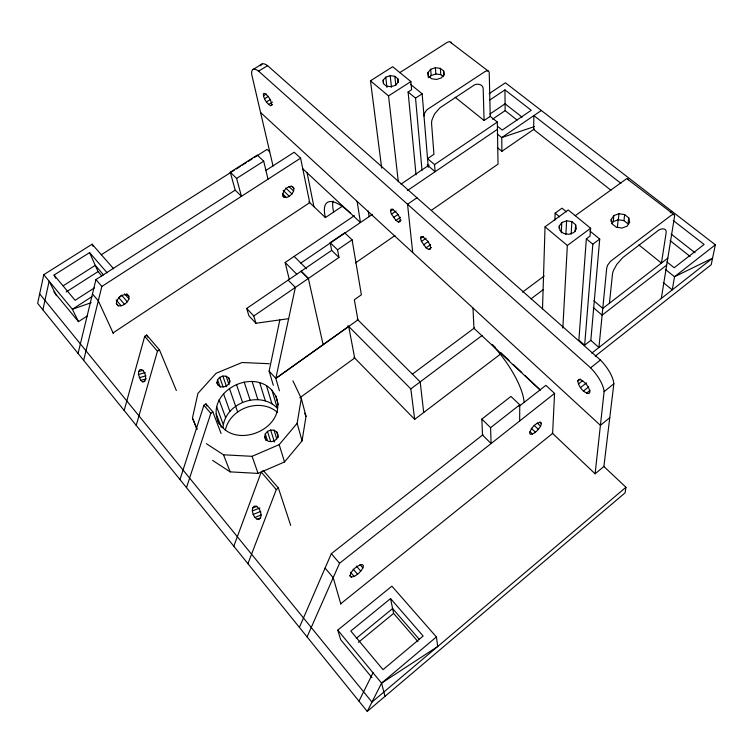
<?xml version="1.0" encoding="UTF-8"?>
<svg xmlns="http://www.w3.org/2000/svg" width="753" height="753" viewBox="0 0 753 753"><rect width="100%" height="100%" fill="white"/><g stroke="black" fill="none" stroke-linecap="round" stroke-linejoin="round"><path stroke-width="1.13" d="M519.655 420.983L519.749 404.813L510.948 396.426L481.845 419.092L482.513 435.055L491.088 443.545L490.589 427.676L481.845 419.092M542.518 308.881L545.04 226.822L568.223 209.965L590.634 228.253L590.023 236.122L586.352 238.852L578.878 340.074L584.657 345.185L590.841 340.356L599.717 239.059L589.834 230.973M554.857 220.111L555.14 213.137L561.973 208.176L566.463 211.857M559.121 228.488L559.225 226.211L561.766 222.568L566.595 220.827L571.875 221.636L575.612 224.705L576.374 228.874L573.842 232.545L568.986 234.305L563.677 233.477L559.95 230.38L559.225 226.211M561.286 232.818L561.766 222.568M519.052 406.385L545.869 385.348L554.566 393.405L552.617 433.436L340.751 603.755M565.88 234.512L566.595 220.827M562.839 328.044L567.348 245.487L590.634 228.253M223.02 427.883C224.356 402.959 260.227 390.026 277.339 408.258L271.984 390.289C250.777 367.031 203.988 393.838 219.085 423.76M571.15 234.183L571.875 221.636M575.188 231.538L575.612 224.705M138.43 374.486L138.637 371.568L139.766 369.732L141.508 369.469C145 371.464 146.12 376.001 145.489 379.757L144.35 381.583L142.609 381.818L140.717 380.397L138.43 374.486L145.225 372.584M584.657 345.185L592.837 244.198L599.717 239.059M293.623 191.017L293.877 188.325L292.653 186.584L290.272 186.273C286.234 187.422 282.62 191.158 282.846 195.545L284.088 197.258L286.469 197.55L289.35 196.335L291.966 193.945L293.623 191.017L288.954 186.575M611.031 221.457L611.229 219.443L613.836 215.574L618.947 213.72L624.632 214.577L628.736 217.833L629.696 222.267L627.108 226.173L621.959 228.055L616.236 227.171L612.142 223.876L611.229 219.443M611.935 223.556L613.234 221.627L613.836 215.574M609.431 303.261L612.462 274.252A17.225 6.561 -49.6 0 1 613.507 270.355L616.829 264.331L622.929 257.441L656.87 231.566C659.534 228.319 667.563 226.964 666.057 233.364L661.445 263.07L638.949 244.989M617.356 227.632L618.204 219.537M613.234 221.627L618.317 219.782L618.947 213.72M552.231 433.069L595.105 473.806L604.104 391.626A24.341 9.469 50.9 0 0 590.597 367.831L258.571 71.14A20.011 6.353 58.2 0 0 251.728 74.481L273.047 166.055M628.736 217.833L628.04 223.895L623.964 220.638L624.632 214.577M252.33 510.958L252.679 507.936L254.109 506.195L256.236 506.195C260.02 508.463 261.743 513.348 260.736 517.575L259.296 519.297L257.159 519.269L254.909 517.49L253.149 514.45L252.33 510.958L259.926 507.946M260.736 65.784A19.954 6.485 58.3 0 1 267.579 65.662L600.433 360.047A24.256 9.657 50.8 0 1 613.846 383.795L603.897 466.502L595.105 473.806M603.727 466.333L625.959 487.266L625.094 492.848L367.257 711.406L37.65 303.374L43.768 274.694L92.111 244.207L113.675 268.812M212.628 460.403L230.145 471.867L258.072 473.411L284.53 461.947L302.047 440.882L306.019 416.296L301.285 398.393L292.926 380.839M661.303 298.48L674.547 216.365A6.871 2.579 -50.6 0 0 674.368 214.869L626.778 178.602L575.236 215.687M302.047 440.882L297.153 423.299L301.285 398.393M264.736 437.004L265.291 433.954L267.466 431.403L270.666 430.029L274.054 430.208L276.718 431.874L277.961 434.603L277.424 437.653L275.259 440.223L272.031 441.606L268.623 441.427L265.96 439.743L264.736 437.004L265.8 440.26M390.534 211.169L390.882 209.325L392.445 209.146L397.349 213.588L399.363 217.005L400.304 220.027L399.928 221.843L398.346 221.984L395.984 220.413L391.485 214.181L390.534 211.169L393.282 209.287M362.908 567.95L363.388 565.522L362.089 564.496C356.517 565.701 350.992 570.426 350.023 576.177L351.369 577.165C356.433 576.271 360.348 572.214 362.908 567.95L359.981 564.59M273.311 385.31L269.132 371.125L279.824 319.94M489.158 93.645L505.432 82.811L715.35 244.819L711.199 264.736L595.218 356.141M216.958 382.637L217.57 379.766L219.725 377.366L222.85 376.067L226.116 376.218L228.648 377.78L229.769 380.331L229.176 383.211L227.02 385.621L223.886 386.929L220.601 386.778L218.069 385.207L216.958 382.637L217.73 384.755M279.401 390.807L275.814 378.42L295.355 287.439L288.145 280.116L246.702 308.438L248.876 315.733L255.935 323.263L288.644 318.67M42.893 309.86L49.124 281.161L56.437 295.684M196.844 428.786L192.448 418.037L197.907 393.433L216.111 373.262L242.108 362.504L269.329 363.727M78.067 353.402L95.942 279.57L235.03 190.245M83.658 360.32L101.843 286.441L300.598 158.149L294.216 152.238L265.611 170.611M420.579 238.428L421.021 236.63L422.706 236.536L427.789 241.139L429.822 244.603L430.716 247.624L430.245 249.394L428.542 249.45L426.076 247.793L421.492 241.44L420.579 238.428L423.346 236.489M124.17 410.479L144.689 336.346L146.675 335.01L159.448 349.853L176.353 390.543M136.218 425.389L157.452 351.199L159.448 349.853M179.976 479.567L203.903 405.293L205.946 403.862L212.864 411.91L221.09 433.502M540.56 426.217L541.416 423.61L540.692 422.254C535.336 422.894 531.063 428.052 529.604 433.022L530.357 434.359C534.988 434.029 538.16 429.784 540.56 426.217L537.19 423.007M186.49 487.624L210.821 413.35L212.864 411.91M233.816 546.207L261.225 472.046L263.305 470.503L278.384 488.019L290.705 525.396M247.935 563.686L276.295 489.591L278.384 488.019M299.402 627.4L331.329 553.681L482.993 434.688M307.083 636.906L339.556 563.263L554.566 393.405M358.965 701.128L373.046 672.787M367.257 711.406L381.583 683.112L436.401 636.953L391.889 586.173L337.758 630.12L340.695 639.683L371.954 677.596M128.876 296.24L127.172 294.687C122.504 293.905 118.117 297.435 116.508 301.642L116.602 304.268L118.343 305.803C122.993 306.527 127.332 303.045 128.951 298.856L128.876 296.24L126.683 293.717M577.749 381.037L578.737 379.521L581.09 379.889C585.448 382.552 589.288 386.882 589.938 392.106L588.912 393.584C583.057 392.699 578.737 386.618 577.749 381.037L580.356 378.975M429.812 77.135L431.149 75.545L435.846 73.973L440.778 74.632L443.253 76.608M427.996 72.495L430.688 69.285L435.403 67.714L440.364 68.372L443.686 71.008L444.101 74.632L441.418 77.86L436.665 79.451L431.676 78.783L428.363 76.119L427.996 72.495L428.391 77.7M206.416 443.696L223.519 454.793L252.076 456.318L279.184 444.665L297.153 423.299M397.857 78.783L398.13 82.199L395.541 85.24L391.061 86.736L386.411 86.096L383.39 83.592L383.145 80.176L385.752 77.154L390.205 75.677L394.826 76.298L397.857 78.783L398.205 82.199M120.838 295.75L118.739 297.661L124.556 304.4M625.959 487.266L371.973 702.097L39.664 293.905M358.475 642.29L393.603 613.413L390.562 598.588L350.804 631.023L383.013 669.662L423.148 636.031L390.562 598.588M356.263 638.346L392.605 608.556L419.336 639.401M609.77 417.708L600.414 425.332L260.585 112.517M604.104 391.626L613.846 383.795M583.453 391.014L588.639 386.873M586.54 393.179L590.004 390.412M580.469 387.663L586.531 382.844M578.389 384.021L582.718 380.576M590.597 367.831L600.433 360.047M591.764 353.138L712.564 258.185L674.519 276.746L672.26 289.867L663.252 282.535M490.589 427.676L519.749 404.813M715.35 244.819L674.519 276.746L665.37 269.376M667.807 258.157L602.786 308.401L593.863 300.776M666.678 265.122L602.118 315.159L593.27 307.553M353.882 357.204L414.696 419.365L500.387 354.164M670.226 212.807L672.071 211.414M414.696 419.365L410.818 388.896L482.118 335.462M530.921 298.894L543.12 289.754M412.399 374.137L474.522 327.875M522.516 292.126L544.165 276.012M299.76 397.848L354.682 358.023L348.705 326.444L275.814 378.42L269.132 371.125M275.814 378.411L357.92 319.884L354.343 299.76L361.374 294.8L352.103 239.84L344.705 232.828L330.191 242.701L331.668 250.382L338.972 257.451L253.799 315.987L255.935 323.263M428.542 249.45L431.3 247.502M426.076 247.793L430.669 244.556M421.492 241.44L426.085 238.212M423.497 244.866L428.09 241.638M355.444 262.929L394.949 235.567M431.554 210.2L498.025 164.145L497.338 122.052L490.109 116.273M398.346 221.984L401.085 220.092M497.413 147.644L501.912 151.306L534.31 128.979M393.48 217.561L398.036 214.426M395.984 220.413L400.54 217.278M288.145 280.125L331.668 250.382M338.972 257.451L337.551 249.798L352.103 239.84M541.313 110.503L501.743 137.583L501.912 151.306M391.485 214.181L396.05 211.056M416.964 197.785L407.533 204.242L412.71 252.556M300.842 263.07L372.519 214.304M407.382 190.584L497.46 129.3M289.246 279.344L285.142 262.505L354.39 215.659M401.02 184.099L429.191 165.039M427.158 164.888L435.112 171.722L434.556 164.596L497.338 122.052M427.553 158.619L433.944 154.309L431.601 123.868A15.521 8.377 -51.1 0 1 431.996 119.896L434.5 114.07L439.912 107.811L472.564 86.171C476.131 82.811 483.633 83.611 483.21 89.654L484.085 120.508L490.231 116.367L489.243 73.05A6.193 3.294 -52.6 0 0 488.744 71.431L449.522 41.594L447.263 42.337L399.692 72.702M492.471 119.2L505.141 110.635L504.952 89.889L489.591 100.158M489.911 114.023L505.084 103.81L522.083 117.139M308.862 201.86L325.409 217.579L342.417 206.162M113.072 332.882L309.709 202.661L300.598 158.149M384.971 696.393L381.592 683.122L437.719 646.488L436.401 636.953M422.019 170.319L415.534 98.116L422.141 93.814L410.432 84.232M53.858 291.788L78.491 321.653L87.348 315.884M416.042 174.79L408.098 91.988L411.618 89.711L410.865 81.559L392.68 66.716L370.476 80.816L381.686 168.117M91.979 296.607L72.382 309.276L43.768 274.694M398.318 181.784L388.539 95.923L410.865 81.559M94.483 287.825L75.093 300.315L54.047 275.071L89.569 252.613L107.142 272.812M66.226 291.966L98.041 271.598L89.569 252.613M236.611 178.442L263.691 161.151L257.291 155.062L230.277 172.23L235.209 190.132L241.459 196.317L236.611 178.442L230.277 172.23M101.231 254.787L234.296 170.216M236.282 168.954L240.254 166.432M242.24 165.171L246.212 162.648M248.198 161.387L252.17 158.855M254.156 157.593L267.061 149.395L269.621 151.805M63.196 285.792L95.255 265.348L103.585 274.967M270.543 105.712L271.654 105.279C271.682 100.507 268.482 95.763 264.472 93.325L263.381 93.796C263.381 98.558 266.553 103.265 270.543 105.712L272.492 104.507M266.421 101.966L270.308 99.556M268.623 104.498L272.52 102.088M263.39 95.791L266.317 93.984M264.51 98.784L268.397 96.375M258.571 71.14L267.579 65.662M253.093 69.436L262.044 64.005M257.159 519.269L260.416 517.951M254.909 517.49L261.244 514.939M253.149 514.45L260.736 511.419M252.679 507.936L256.942 506.251M91.235 302.668L72.382 309.276L78.491 321.653M534.442 126.579L501.743 137.583L497.187 133.912M142.609 381.818L144.868 381.169M140.717 380.397L146.204 378.834M139.192 377.724L145.969 375.803M138.637 371.568L143.098 370.325M618.317 219.782L623.964 220.638M674.18 214.643L672.636 214.567L670.914 215.546L611.634 260.453A5.986 2.325 -49.5 0 0 610.043 261.893L607.671 265.141L606.749 267.814L598.955 347.481L590.841 340.356M488.481 71.168L486.749 70.829L485.017 71.573L427.968 109.053A5.384 2.956 -51 0 0 426.48 110.305L424.494 113.336L423.995 116.018M504.952 89.889L531.241 110.296L502.251 130.053L497.752 126.448M673.295 220.544L704.102 244.452L674.18 267.739L666.96 261.959M620.914 183.327L533.868 115.604L533.623 129.45L610.89 190.189M671.149 234.042L695.038 252.773M505.141 110.635L517.113 120.075M670.095 240.64L690.153 256.453M455.123 97.231L484.085 120.508M408.098 91.988L415.534 98.116M555.14 213.137L559.639 216.845M586.352 238.852L592.837 244.198M370.476 80.816L388.539 95.923M545.04 226.822L567.348 245.487M427.44 158.516L434.556 164.596M302.772 168.766L360.442 222.521L357.12 201.38M539.713 389.593L473.948 328.299L472.997 308.043M492.133 344.394L495.521 347.604M500.604 352.423L509.075 360.461M513.311 364.471L521.782 372.509M525.17 375.719L540.428 390.176M291.543 186.104L293.877 188.325M539.722 422.009L541.416 423.61M285.754 188.015L291.966 193.945M534.159 425.36L538.367 429.379M283.156 190.387L289.35 196.335M531.223 428.222L535.421 432.241M282.601 193.822L286.469 197.55M529.971 431.648L532.493 434.067M282.535 195.771L284.088 197.258M330.191 242.701L337.551 249.798M294.159 256.406L306.593 268.793M357.167 319.15L420.183 381.884L423.704 412.512M308.372 278.488L301.125 271.24L308.372 278.488L323.122 344.686M450.765 42.027L451.038 42.3A6.062 3.407 -53.2 0 1 451.254 42.629M285.142 262.505L296.72 274.148M347.98 325.701L410.818 388.896M246.702 308.438L253.799 315.987M627.87 178.866L628.087 179.101A6.702 2.777 -51.1 0 1 628.331 179.76M124.565 293.821L128.951 298.856M121.534 295.12L127.361 301.84M356.404 566.096L360.781 571.15M98.041 271.598L101.806 275.956M393.603 613.413L417.859 641.462M353.195 569.193L357.571 574.257M116.169 299.939L121.252 305.85M350.484 572.224L354.126 576.459M95.942 279.57L101.843 286.441M144.689 336.346L157.452 351.199M203.903 405.293L210.821 413.35M261.225 472.046L276.295 489.591M331.329 553.681L339.556 563.263M116.169 303.261L118.343 305.803M349.9 575.471L351.369 577.165M92.459 293.934L98.304 300.814L113.411 333.626M325.089 568.101L333.202 577.673L340.883 604.207M337.758 630.12L381.592 683.122M271.984 390.289L275.805 396.031L278.346 404.879M217.843 420.475C232.583 452.092 289.001 428.852 275.805 396.031M54.047 275.071L55.609 278.215M304.57 413.237L306.019 416.296M92.111 244.207L93.052 246.344M146.675 335.01L147.588 337.165M192.448 418.037L197.098 429.379M223.519 454.793L230.145 471.867M205.946 403.862L206.774 406.036M216.177 413.755L221.26 427.224M216.61 406.705L223.227 424.41M219.095 399.805L225.636 417.604M217.57 379.766L220.243 387.193M223.453 393.527L229.872 411.402M219.725 377.366L223.142 386.929M222.85 376.067L226.597 386.713M252.076 456.318L258.072 473.411M229.364 388.266L237.666 412.023M226.116 376.218L229.081 384.736M228.648 377.78L230.117 382.035M236.433 384.369L242.532 402.375M244.188 382.082L250.118 400.125M265.291 433.954L267.4 440.477M252.133 381.555L257.884 399.608M267.466 431.403L270.6 441.211M270.666 430.029L274.45 442.039M279.184 444.665L284.53 461.947M259.738 382.806L265.329 400.86M274.054 430.208L276.765 438.943M276.718 431.874L278.403 437.324M266.506 385.781L271.965 403.806M263.691 161.151L268.021 179.167M307.092 172.795L313.907 206.651M368.255 211.066L369.074 216.648M383.145 80.176L383.55 83.583M385.752 77.154L386.929 87.404M390.205 75.677L391.466 87.075M394.826 76.298L395.796 85.418M422.141 93.814L428.278 167.317M430.688 69.285L431.149 75.545M435.403 67.714L435.846 73.973M440.364 68.372L440.778 74.632M443.686 71.008L443.95 75.178M492.02 344.61A54.63 18.336 53.1 0 1 524.107 402.121M333.626 212.064A50.009 16.152 55.5 0 1 333.061 201.089M325.409 217.579A50.15 15.813 55.5 0 1 350.249 213.014M225.363 430.132A30.544 25.969 -21.2 0 1 246.918 407.288A30.544 25.969 -21.2 0 1 277.462 412.446M451.424 43.015A6.062 3.407 -53.2 0 1 451.536 43.458"/></g></svg>
